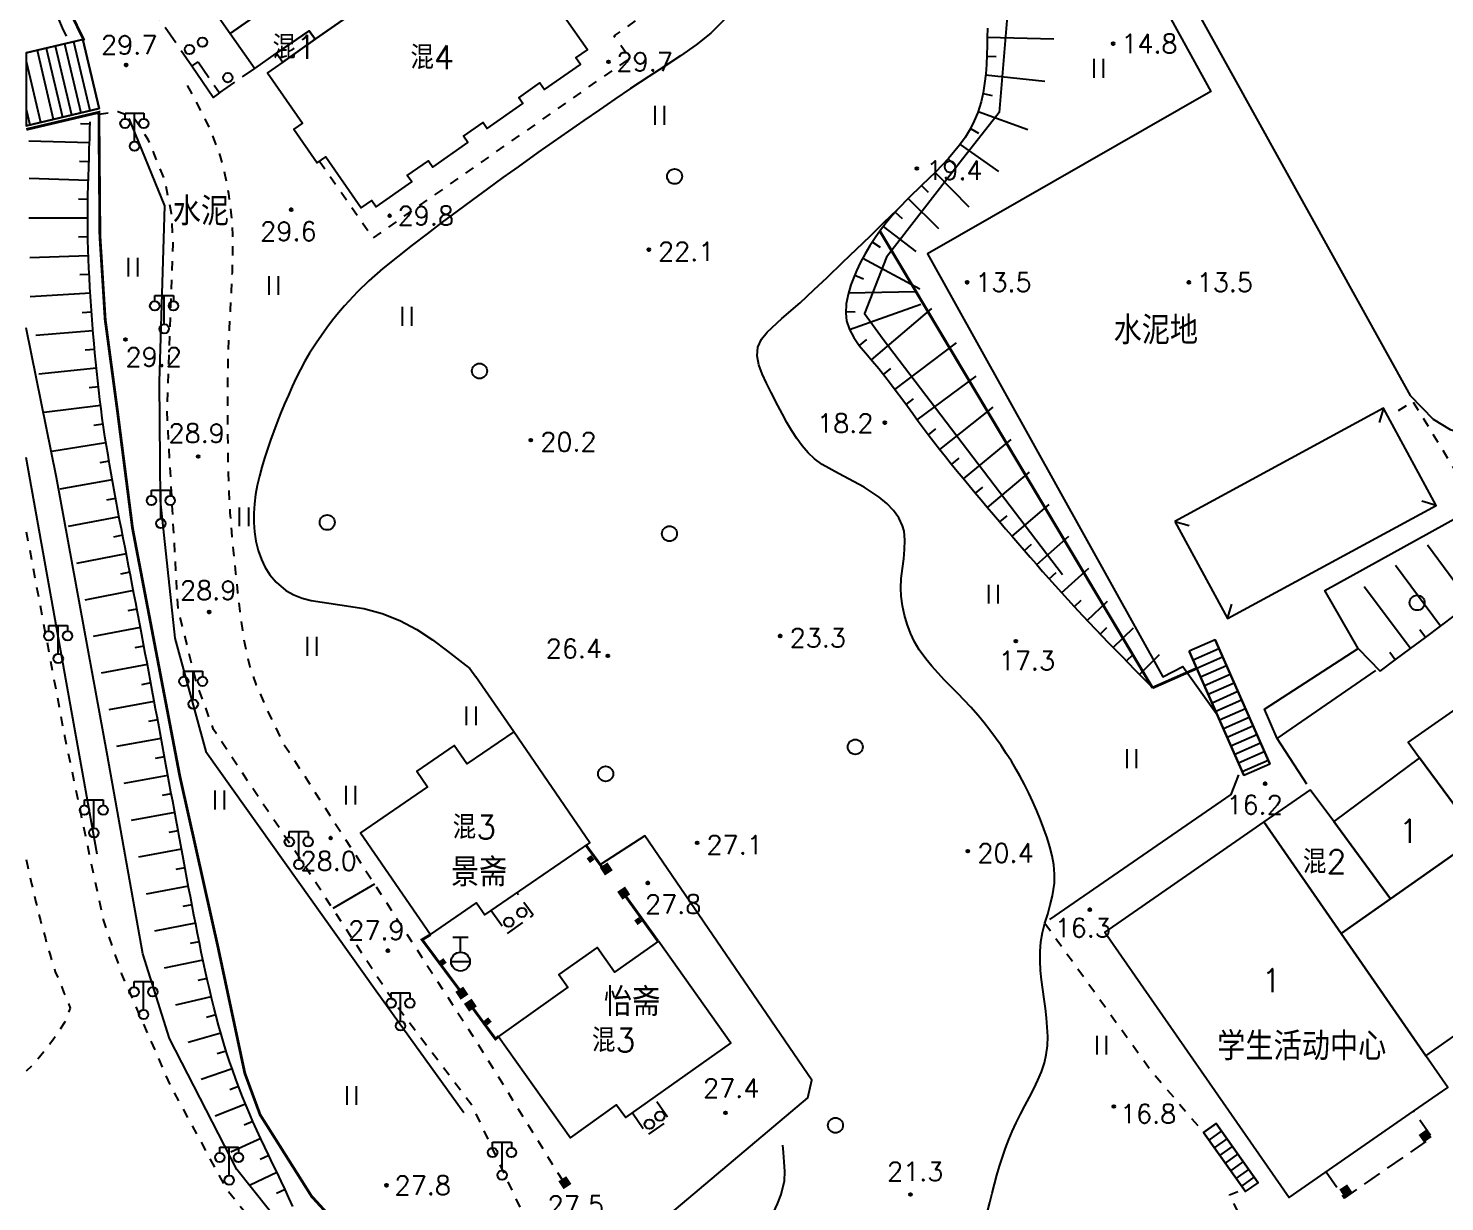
# Model space of a CAD drawing. Extents: x 115374 to 116875, y 149866 to 152432.
# Drawn here: x 116000.2 to 116151, y 150319.4 to 150444.3 of the extents above; entities that cross this region are included whole.
import ezdxf
from ezdxf.enums import TextEntityAlignment as Align

# ---------------------------------------------------------------- set-up
doc = ezdxf.new("R2010")
doc.units = 0
doc.header["$MEASUREMENT"] = 0
doc.header["$PDMODE"] = 32
doc.header["$PDSIZE"] = 0.3
doc.linetypes.add('X5', pattern=[3, 2, -1])
doc.linetypes.add('X6', pattern=[2, 1, -1])
doc.layers.get('0').update_dxf_attribs({"linetype": 'CONTINUOUS'})
for name, color, linetype in [('BOUND', 7, 'CONTINUOUS'), ('DLDW', 14, 'CONTINUOUS'), ('DLSS', 5, 'CONTINUOUS'), ('DMTZ', 5, 'CONTINUOUS'), ('GCD', 1, 'CONTINUOUS'), ('GXYZ', 2, 'CONTINUOUS'), ('JMD', 6, 'CONTINUOUS'), ('YZH', 2, 'CONTINUOUS'), ('ZBTZ', 5, 'CONTINUOUS')]:
    doc.layers.add(name, color=color, linetype=linetype)
doc.styles.add('HZ', font='rs.shx', dxfattribs={"bigfont": 'hztxt.shx'})
doc.linetypes.add('X17', pattern='A,9.4,[169,symbolx.shx,S=1,R=0,X=0,Y=0.15],0.6', length=10)
doc.linetypes.add('X19', pattern='A,4.5,[145,symbolx.shx,S=1,R=0,X=0,Y=1],4.5,-0.5,[146,symbolx.shx,S=1,R=0,X=0,Y=0],-0.5', length=10)
doc.linetypes.add('X33', pattern='A,2,[150,symbolx.shx,S=1,R=0,X=0,Y=1],1e-11', length=2)
doc.linetypes.add('X34', pattern='A,2,[150,symbolx.shx,S=1,R=0,X=0,Y=0],1e-11', length=2)
doc.linetypes.add('X35', pattern='A,2,[4,symbolt.shx,S=1,R=0,X=0,Y=0],2,[28,symbolt.shx,S=1,R=0,X=0,Y=0],1e-11', length=4)
doc.linetypes.add('X39', pattern='A,2,[150,symbolx.shx,S=1,R=0,X=0,Y=1],2,[151,symbolx.shx,S=1,R=0,X=0,Y=3],1e-11', length=4)
doc.linetypes.add('X4', pattern='A,0,-1e-09,[149,symbolx.shx,S=0.15,R=0,X=0,Y=0],-1.6', length=1.6)
doc.linetypes.add('X49', pattern='A,0,[5,symbolt.shx,S=1,R=0,X=0,Y=0],-10', length=10)

# ---------------------------------------------------------------- blocks, each defined once
blk = doc.blocks.new('GC276')
at = {"linetype": 'Continuous'}
blk.add_circle((0, 0), 0.5, dxfattribs=at)
blk = doc.blocks.new('GC122')
blk.add_circle((0, 0), 0.8)
blk = doc.blocks.new('GC097')
for p, q in [((-1, 2.92), (-1, 3.52)), ((-1, 3.52), (1, 3.52)), ((0, 0.52), (0, 3.52)), ((1, 3.52), (1, 2.92))]:
    blk.add_line(p, q)
for centre in [(-1, 2.42), (1, 2.42), (0.01, 0)]:
    blk.add_circle(centre, 0.5)
blk = doc.blocks.new('GC271')
at = {"const_width": 1}
blk.add_lwpolyline([(-0.5, 0), (0.5, 0)], dxfattribs=at)
blk = doc.blocks.new('GC121')
for p, q in [((-0.5, -0.64), (-0.5, 1.36)), ((-0.5, -0.64), (-0.5, 0.86)), ((0.5, -0.64), (0.5, 1.36))]:
    blk.add_line(p, q)
blk = doc.blocks.new('GC002')
at = {"const_width": 1}
blk.add_lwpolyline([(-0.5, 0), (0.5, 0)], dxfattribs=at)
blk = doc.blocks.new('GC133')
for p, q in [((-0.81, 2.59), (0.79, 2.59)), ((-0.01, 0.99), (-0.01, 2.59)), ((-1.01, -0.01), (0.99, -0.01))]:
    blk.add_line(p, q)
blk.add_circle((-0.01, -0.01), 1)

msp = doc.modelspace()

# ---------------------------------------------------------------- linework, layer by layer
at = {"layer": 'BOUND', "linetype": 'Continuous', "flags": 128}
for points in [[(116006.01, 150443.08), (116000, 150441.66), (116000, 150433.91), (116007.75, 150435.74)], [(116123.79, 150378.01), (116129.61, 150364.8), (116132.35, 150366.01), (116126.53, 150379.22)], [(116125.32, 150326.79), (116129.77, 150320.51), (116131.11, 150321.45), (116126.65, 150327.74)]]:
    msp.add_lwpolyline(points, close=True, dxfattribs=at)
at = {"layer": 'DLSS', "linetype": 'X6', "flags": 128}
for points, elevation in [([(116031.21, 150430.13), (116036.92, 150421.96), (116064.24, 150441.07), (116062.57, 150443.46), (116073.77, 150451.29)], 29.83), ([(116227.9, 150439.19), (116215.35, 150431.99), (116205.1, 150426.45), (116168.76, 150405.81), (116152.03, 150397.36), (116147.6, 150404.58), (116145.3, 150403.09)], 13.66), ([(116000, 150390.71), (116004.07, 150369.01), (116006.48, 150357.45), (116008.2, 150349.4), (116010.15, 150343.64), (116015.3, 150331.83), (116021.23, 150320.91), (116025.04, 150316.1), (116034.24, 150309.96), (116046.76, 150302.44), (116050.29, 150301.48), (116051.28, 150301.31), (116052.52, 150301.23), (116053.55, 150301.3), (116054.55, 150301.53), (116055.59, 150302.1), (116056.22, 150302.89), (116056.37, 150303.23), (116056.5, 150304.2), (116056.38, 150305.21), (116056.24, 150305.89), (116056, 150306.89), (116055.74, 150307.87), (116055.48, 150308.85), (116055.21, 150309.81), (116054.94, 150310.77), (116054.67, 150311.73), (116054.4, 150312.68), (116054.12, 150313.64), (116053.84, 150314.59), (116053.57, 150315.54), (116053.29, 150316.5), (116053.02, 150317.46), (116052.72, 150318.55), (116047.47, 150329.64), (116039.14, 150340.64), (116029.89, 150354.79), (116022.49, 150365.8), (116019.93, 150369.66), (116018.13, 150374.65), (116016.16, 150382.42), (116014.98, 150403.52), (116015.64, 150421.28), (116015.46, 150424.58), (116014.76, 150428.08), (116013.01, 150432.37), (116011.44, 150434.78), (116009.75, 150435.39), (116007.73, 150435.1)], 29.19), ([(116000, 150355.83), (116000.13, 150355.2), (116000.35, 150354.22), (116000.57, 150353.25), (116000.79, 150352.27), (116001.03, 150351.3), (116001.27, 150350.33), (116001.51, 150349.36), (116001.77, 150348.39), (116002.03, 150347.43), (116002.22, 150346.77), (116002.5, 150345.81), (116002.79, 150344.85), (116003.09, 150343.89), (116003.59, 150342.72), (116004.01, 150341.66), (116004.68, 150340.02), (116004.07, 150338.49), (116002.83, 150336.6), (116001.12, 150334.42), (116000, 150333.31)], 25.12), ([(116108.43, 150349.06), (116119.8, 150333.26), (116125.32, 150326.79)], 16.84), ([(116116.5, 150312.93), (116129.16, 150318.03), (116128.06, 150320.16), (116129.59, 150320.77)], 19.91)]:
    msp.add_lwpolyline(points, dxfattribs=dict(at, elevation=elevation))
msp.add_lwpolyline([(116017.14, 150438.18), (116017.62, 150437.3), (116018.1, 150436.42), (116018.56, 150435.53), (116019.01, 150434.63), (116019.44, 150433.73), (116019.84, 150432.82), (116020.32, 150431.56), (116020.64, 150430.62), (116020.91, 150429.65), (116021.14, 150428.68), (116021.34, 150427.7), (116021.52, 150426.71), (116021.66, 150425.71), (116021.78, 150424.71), (116021.9, 150423.3), (116021.94, 150422.3), (116021.95, 150421.3), (116021.95, 150420.3), (116021.93, 150419.3), (116021.9, 150418.3), (116021.86, 150417.3), (116021.81, 150416.3), (116021.76, 150415.3), (116021.7, 150414.3), (116021.65, 150413.3), (116021.6, 150412.3), (116021.55, 150411.3), (116021.49, 150409.96), (116021.46, 150408.96), (116021.44, 150407.96), (116021.43, 150406.96), (116021.41, 150405.95), (116021.41, 150404.95), (116021.41, 150403.95), (116021.41, 150402.95), (116021.42, 150401.95), (116021.42, 150400.95), (116021.44, 150399.95), (116021.45, 150398.95), (116021.47, 150397.95), (116021.49, 150396.95), (116021.52, 150395.95), (116021.56, 150394.95), (116021.6, 150393.95), (116021.68, 150392.73), (116021.75, 150391.73), (116021.83, 150390.74), (116021.92, 150389.75), (116022.02, 150388.76), (116022.12, 150387.76), (116022.23, 150386.76), (116022.28, 150386.26), (116022.39, 150385.25), (116022.5, 150384.24), (116022.61, 150383.22), (116022.74, 150382.21), (116022.87, 150381.2), (116023.01, 150380.2), (116023.17, 150379.21), (116023.36, 150378.23), (116023.57, 150377.26), (116023.81, 150376.32), (116024.11, 150375.39), (116024.45, 150374.5), (116024.84, 150373.62), (116025.23, 150372.71), (116025.63, 150371.74), (116027.4, 150368.13), (116047.86, 150336.56), (116057.18, 150321.53)], dxfattribs=at)
at = {"layer": 'DMTZ', "linetype": 'Continuous'}
for p, q in [((116102.29, 150443.32), (116109.39, 150443.16)), ((116102.23, 150441.32), (116103.23, 150441.27)), ((116102.11, 150439.32), (116108.42, 150438.65)), ((116101.84, 150437.34), (116102.82, 150437.13)), ((116101.33, 150435.41), (116106.61, 150433.51)), ((116006.79, 150434.07), (116005.79, 150434.1)), ((116100.49, 150433.6), (116101.37, 150433.13)), ((116006.73, 150432.07), (116000.29, 150432.27)), ((116099.39, 150431.92), (116103.5, 150429.03)), ((116006.67, 150430.07), (116005.67, 150430.1)), ((116098.13, 150430.37), (116098.87, 150429.69)), ((116006.61, 150428.07), (116000.32, 150428.28)), ((116096.75, 150428.93), (116100.31, 150425.26)), ((116095.3, 150427.55), (116095.99, 150426.82)), ((116006.56, 150426.07), (116005.56, 150426.09)), ((116093.86, 150426.16), (116097.08, 150422.98)), ((116006.54, 150424.07), (116000.29, 150424.07)), ((116092.49, 150424.71), (116093.23, 150424.05)), ((116091.22, 150423.17), (116094.68, 150420.52)), ((116006.56, 150422.07), (116005.56, 150422.06)), ((116090.06, 150421.53), (116090.9, 150420.99)), ((116006.62, 150420.07), (116000.39, 150419.84)), ((116089.04, 150419.81), (116095.1, 150416.55)), ((116006.7, 150418.08), (116005.7, 150418.03)), ((116088.19, 150418.01), (116089.11, 150417.63)), ((116087.53, 150416.12), (116094.61, 150416.26)), ((116006.82, 150416.08), (116000.4, 150415.69)), ((116087.62, 150412.21), (116095.2, 150414.93)), ((116006.95, 150414.08), (116005.95, 150414.01)), ((116087.23, 150414.15), (116088.23, 150414.09)), ((116089.97, 150408.98), (116096.39, 150414.47)), ((116007.1, 150412.09), (116001.02, 150411.6)), ((116088.69, 150410.52), (116089.46, 150411.15)), ((116092.46, 150405.85), (116099, 150410.8)), ((116007.27, 150410.1), (116006.28, 150410.01)), ((116007.46, 150408.11), (116001.35, 150407.49)), ((116091.24, 150407.44), (116092.02, 150408.06)), ((116094.83, 150402.63), (116101.11, 150407.26)), ((116007.68, 150406.12), (116006.68, 150406.01)), ((116093.65, 150404.25), (116094.45, 150404.84)), ((116007.92, 150404.13), (116001.92, 150403.38)), ((116097.25, 150399.45), (116102.93, 150403.96)), ((116008.18, 150402.15), (116007.19, 150402.01)), ((116096.03, 150401.03), (116096.82, 150401.64)), ((116008.48, 150400.17), (116002.71, 150399.26)), ((116099.77, 150396.34), (116104.82, 150400.51)), ((116008.81, 150398.2), (116007.83, 150398.03)), ((116098.5, 150397.89), (116099.28, 150398.52)), ((116102.33, 150393.27), (116106.79, 150397.04)), ((116009.16, 150396.23), (116003.58, 150395.23)), ((116101.05, 150394.8), (116101.81, 150395.44)), ((116009.51, 150394.26), (116008.53, 150394.08)), ((116104.93, 150390.23), (116108.86, 150393.61)), ((116009.88, 150392.3), (116004.47, 150391.27)), ((116103.63, 150391.75), (116104.39, 150392.4)), ((116010.26, 150390.33), (116009.28, 150390.14)), ((116106.24, 150388.71), (116106.99, 150389.37)), ((116107.55, 150387.21), (116110.98, 150390.22)), ((116153.74, 150383.04), (116149.16, 150389.28)), ((116010.64, 150388.37), (116005.36, 150387.34)), ((116011.02, 150386.41), (116010.04, 150386.21)), ((116108.87, 150385.7), (116109.62, 150386.37)), ((116110.2, 150384.21), (116113.11, 150386.84)), ((116150.53, 150380.66), (116145.74, 150387.1)), ((116147.32, 150378.27), (116142.4, 150384.84)), ((116011.4, 150384.44), (116006.24, 150383.44)), ((116111.55, 150382.73), (116112.28, 150383.41)), ((116112.91, 150381.27), (116115.1, 150383.33)), ((116011.78, 150382.48), (116010.8, 150382.29)), ((116012.16, 150380.51), (116007.11, 150379.55)), ((116114.29, 150379.82), (116115.02, 150380.52)), ((116115.69, 150378.39), (116117.84, 150380.48)), ((116148.93, 150379.47), (116148.33, 150380.27)), ((116012.53, 150378.55), (116011.54, 150378.36)), ((116117.09, 150376.96), (116117.8, 150377.66)), ((116118.49, 150375.53), (116120.63, 150377.63)), ((116145.72, 150377.07), (116145.12, 150377.87)), ((116012.9, 150376.58), (116007.96, 150375.66)), ((116013.26, 150374.62), (116012.28, 150374.43)), ((116013.63, 150372.65), (116008.8, 150371.76)), ((116013.99, 150370.68), (116013.01, 150370.5)), ((116014.35, 150368.72), (116009.62, 150367.84)), ((116014.72, 150366.75), (116013.73, 150366.57)), ((116015.08, 150364.78), (116010.4, 150363.92)), ((116015.44, 150362.82), (116014.46, 150362.64)), ((116015.8, 150360.85), (116011.16, 150359.99)), ((116016.17, 150358.88), (116015.18, 150358.7)), ((116016.53, 150356.92), (116011.93, 150356.07)), ((116016.89, 150354.95), (116015.91, 150354.77)), ((116017.26, 150352.98), (116012.75, 150352.13)), ((116017.63, 150351.02), (116016.65, 150350.83)), ((116018.01, 150349.05), (116013.65, 150348.2)), ((116018.41, 150347.09), (116017.43, 150346.9)), ((116018.81, 150345.14), (116014.69, 150344.27)), ((116019.24, 150343.18), (116018.26, 150342.96)), ((116019.69, 150341.23), (116015.9, 150340.34)), ((116020.17, 150339.29), (116019.2, 150339.04)), ((116020.7, 150337.36), (116017.22, 150336.38)), ((116021.28, 150335.45), (116020.33, 150335.15)), ((116021.91, 150333.55), (116018.63, 150332.42)), ((116022.6, 150331.67), (116021.66, 150331.32)), ((116023.33, 150329.81), (116020.1, 150328.51)), ((116024.11, 150327.97), (116023.2, 150327.57)), ((116024.95, 150326.15), (116021.78, 150324.68)), ((116025.81, 150324.35), (116024.91, 150323.92)), ((116026.68, 150322.55), (116023.83, 150321.17)), ((116027.54, 150320.74), (116026.63, 150320.31))]:
    msp.add_line(p, q, dxfattribs=at)
at = {"layer": 'DMTZ', "linetype": 'X33', "elevation": 28.97, "flags": 128}
msp.add_lwpolyline([(116060.46, 150500), (116061.35, 150499.48), (116062.05, 150498.86), (116062.56, 150498.1), (116062.94, 150497.24), (116063.22, 150496.3), (116063.43, 150495.3), (116063.59, 150494.26), (116063.71, 150493.19), (116063.83, 150492.11), (116063.96, 150491.03), (116064.11, 150489.97), (116064.32, 150488.93), (116064.56, 150488.07), (116064.93, 150487.12), (116065.37, 150486.21), (116065.87, 150485.33), (116066.42, 150484.49), (116067, 150483.66), (116067.61, 150482.85), (116068.24, 150482.05), (116068.87, 150481.25), (116069.51, 150480.46), (116070.14, 150479.67), (116070.76, 150478.87), (116071.36, 150478.07), (116071.93, 150477.25), (116072.46, 150476.42), (116072.94, 150475.56), (116073.47, 150474.37), (116073.76, 150473.44), (116073.98, 150472.47), (116074.15, 150471.49), (116074.26, 150470.48), (116074.35, 150469.47), (116074.4, 150468.45), (116074.44, 150467.51), (116074.48, 150466.5), (116074.5, 150465.49), (116074.52, 150464.49), (116074.55, 150463.49), (116074.59, 150462.49), (116074.63, 150461.5), (116074.7, 150460.5), (116074.79, 150459.51), (116074.91, 150458.52), (116075.15, 150457.17), (116075.38, 150456.18), (116075.65, 150455.19), (116075.92, 150454.2), (116076.17, 150453.22), (116076.38, 150452.23), (116076.51, 150451.25), (116076.54, 150450.27), (116076.49, 150449.73), (116076.28, 150448.76), (116075.94, 150447.81), (116075.49, 150446.9), (116074.89, 150445.96), (116074.27, 150445.18), (116072.86, 150443.77), (116071.3, 150442.52), (116069.65, 150441.35), (116067.97, 150440.24), (116066.27, 150439.14), (116064.32, 150437.85), (116062.65, 150436.73), (116061, 150435.61), (116059.35, 150434.47), (116057.71, 150433.34), (116056.07, 150432.2), (116054.44, 150431.05), (116052.35, 150429.55), (116050.73, 150428.38), (116049.11, 150427.2), (116047.49, 150426.01), (116045.88, 150424.82), (116044.27, 150423.63), (116042.67, 150422.42), (116041.08, 150421.2), (116039.51, 150419.97), (116037.96, 150418.7), (116036.46, 150417.39), (116035.25, 150416.23), (116033.89, 150414.76), (116033.24, 150413.99), (116032.61, 150413.21), (116032, 150412.41), (116031.41, 150411.6), (116030.84, 150410.78), (116030.16, 150409.7), (116029.66, 150408.84), (116029.19, 150407.96), (116028.74, 150407.07), (116028.31, 150406.16), (116027.9, 150405.25), (116027.5, 150404.33), (116027.07, 150403.29), (116026.7, 150402.35), (116026.34, 150401.41), (116026, 150400.46), (116025.67, 150399.51), (116025.36, 150398.55), (116025.08, 150397.58), (116024.82, 150396.61), (116024.59, 150395.64), (116024.41, 150394.66), (116024.28, 150393.67), (116024.21, 150392.7), (116024.21, 150391.7), (116024.29, 150390.69), (116024.45, 150389.69), (116024.7, 150388.71), (116025.03, 150387.76), (116025.4, 150386.98), (116025.94, 150386.11), (116026.59, 150385.33), (116027.62, 150384.45), (116028.47, 150383.98), (116029.38, 150383.64), (116030.33, 150383.39), (116033.36, 150382.93), (116035.94, 150382.54), (116037.89, 150382), (116039.76, 150381.26), (116041.58, 150380.31), (116043.24, 150379.21), (116044.84, 150378.01), (116046.42, 150376.77), (116047.21, 150376.15), (116047.85, 150375.27)], dxfattribs=at)
at = {"layer": 'DMTZ', "linetype": 'X35', "flags": 128}
for points, elevation in [([(116146.03, 150475.21), (116114.47, 150457.79), (116116.52, 150454.66), (116115.18, 150453.73), (116116.1, 150452.37), (116117.65, 150452.91), (116126.1, 150437.54), (116095.93, 150420.27), (116120.99, 150375.26), (116123.12, 150376.36), (116126.83, 150371.16)], 15.38), ([(116133.16, 150368.72), (116131.78, 150371.83), (116141.77, 150378.27), (116138.23, 150384.44), (116197.41, 150417.16)], 19.42), ([(116052.61, 150301.24), (116047.36, 150303.52), (116039.26, 150308.92), (116027.55, 150316.38), (116022.4, 150322.84), (116015.23, 150336.78), (116012.4, 150345.8), (116008.65, 150366.87), (116003.21, 150396.47), (116000, 150412.4)], 26.49), ([(116136.29, 150363.86), (116133.16, 150368.72), (116143.65, 150375.94)], 19.42)]:
    msp.add_lwpolyline(points, dxfattribs=dict(at, elevation=elevation))
at = {"layer": 'DMTZ', "linetype": 'X39', "elevation": 29.78, "flags": 128}
msp.add_lwpolyline([(116004.29, 150443.43), (116003.87, 150444.33), (116003.45, 150445.24), (116003.03, 150446.15), (116002.6, 150447.05), (116002.18, 150447.96), (116001.76, 150448.87), (116001.34, 150449.77), (116000.91, 150450.68), (116000.49, 150451.58), (116000.02, 150452.58)], dxfattribs=at)
at = {"layer": 'DMTZ', "linetype": 'Continuous', "flags": 128}
for points, elevation in [([(116102.31, 150444.28), (116102.29, 150443.28), (116102.27, 150442.45), (116102.24, 150441.44), (116102.19, 150440.42), (116102.12, 150439.41), (116102.01, 150438.41), (116101.86, 150437.42), (116101.65, 150436.45), (116101.3, 150435.33), (116100.91, 150434.41), (116100.45, 150433.53), (116099.92, 150432.67), (116099.34, 150431.84), (116098.17, 150430.42), (116096.78, 150428.96), (116095.34, 150427.58), (116093.9, 150426.2), (116092.83, 150425.1), (116092.17, 150424.35), (116091.54, 150423.58), (116090.93, 150422.79), (116090.35, 150421.98), (116089.8, 150421.14), (116089.29, 150420.27), (116088.81, 150419.38), (116088.37, 150418.47), (116087.98, 150417.52), (116087.78, 150416.96), (116087.48, 150415.96), (116087.28, 150414.95), (116087.22, 150413.96), (116087.31, 150413.14), (116087.61, 150412.23), (116088.08, 150411.37), (116088.67, 150410.54), (116089.33, 150409.73), (116090.08, 150408.86), (116090.74, 150408.06), (116091.37, 150407.27), (116091.99, 150406.47), (116092.59, 150405.67), (116093.19, 150404.87), (116093.78, 150404.07), (116094.36, 150403.28), (116094.95, 150402.48), (116096.01, 150401.05), (116096.61, 150400.27), (116097.22, 150399.49), (116097.84, 150398.71), (116098.46, 150397.93), (116099.09, 150397.16), (116099.73, 150396.39), (116100.36, 150395.62), (116101, 150394.85), (116101.65, 150394.09), (116102.29, 150393.32), (116102.94, 150392.55), (116103.59, 150391.79), (116104.24, 150391.03), (116104.89, 150390.27), (116105.55, 150389.51), (116106.21, 150388.75), (116106.86, 150387.99), (116107.52, 150387.24), (116108.18, 150386.48), (116108.85, 150385.73), (116110.18, 150384.23), (116111.53, 150382.75), (116112.43, 150381.78), (116113.81, 150380.33), (116115.2, 150378.89), (116116.6, 150377.46), (116118, 150376.03), (116119.4, 150374.6), (116119.88, 150374.1)], 18.9), ([(116028.38, 150318.93), (116027.96, 150319.84), (116027.54, 150320.74), (116027.12, 150321.62), (116026.69, 150322.52), (116026.25, 150323.43), (116025.82, 150324.33), (116025.39, 150325.23), (116024.96, 150326.13), (116024.54, 150327.04), (116024.12, 150327.95), (116023.78, 150328.73), (116023.39, 150329.65), (116023.02, 150330.58), (116022.65, 150331.52), (116022.3, 150332.45), (116021.97, 150333.4), (116021.64, 150334.34), (116021.33, 150335.29), (116021.03, 150336.25), (116020.73, 150337.25), (116020.46, 150338.21), (116020.2, 150339.17), (116019.95, 150340.14), (116019.72, 150341.11), (116019.49, 150342.09), (116019.26, 150343.06), (116019.05, 150344.04), (116018.84, 150345.02), (116018.63, 150345.99), (116018.43, 150346.97), (116018.23, 150347.95), (116018.04, 150348.94), (116017.85, 150349.92), (116017.66, 150350.9), (116017.47, 150351.89), (116017.28, 150352.87), (116017.1, 150353.85), (116016.91, 150354.84), (116016.73, 150355.82), (116016.55, 150356.8), (116016.31, 150358.1), (116016.13, 150359.08), (116015.95, 150360.06), (116015.77, 150361.05), (116015.59, 150362.03), (116015.4, 150363.01), (116015.22, 150364), (116015.04, 150364.98), (116014.86, 150365.96), (116014.68, 150366.95), (116014.5, 150367.93), (116014.32, 150368.91), (116014.14, 150369.9), (116013.96, 150370.88), (116013.77, 150371.86), (116013.59, 150372.85), (116013.41, 150373.83), (116013.23, 150374.81), (116013.04, 150375.8), (116012.86, 150376.78), (116012.67, 150377.76), (116012.49, 150378.74), (116012.3, 150379.73), (116012.12, 150380.71), (116011.84, 150382.16), (116011.65, 150383.15), (116011.46, 150384.13), (116011.27, 150385.11), (116011.08, 150386.09), (116010.89, 150387.07), (116010.7, 150388.06), (116010.51, 150389.04), (116010.32, 150390.02), (116010.13, 150391), (116009.94, 150391.98), (116009.76, 150392.97), (116009.57, 150393.95), (116009.39, 150394.93), (116009.21, 150395.92), (116009.04, 150396.9), (116008.86, 150397.89), (116008.7, 150398.87), (116008.53, 150399.86), (116008.38, 150400.85), (116008.23, 150401.84), (116008.09, 150402.8), (116007.96, 150403.79), (116007.83, 150404.78), (116007.72, 150405.77), (116007.6, 150406.77), (116007.5, 150407.76), (116007.4, 150408.76), (116007.3, 150409.75), (116007.21, 150410.75), (116007.13, 150411.75), (116007.05, 150412.75), (116006.97, 150413.74), (116006.9, 150414.74), (116006.84, 150415.74), (116006.77, 150416.74), (116006.72, 150417.74), (116006.67, 150418.74), (116006.63, 150419.74), (116006.59, 150420.74), (116006.57, 150421.74), (116006.55, 150422.74), (116006.54, 150423.51), (116006.54, 150424.51), (116006.55, 150425.51), (116006.57, 150426.51), (116006.59, 150427.51), (116006.62, 150428.51), (116006.65, 150429.51), (116006.68, 150430.51), (116006.71, 150431.51), (116006.75, 150432.51), (116006.77, 150433.51), (116006.79, 150434.31)], 28.65), ([(116144.12, 150375.87), (116145.72, 150377.07), (116147.32, 150378.27), (116148.93, 150379.47), (116150.53, 150380.66), (116152.13, 150381.85)], 18.86)]:
    msp.add_lwpolyline(points, dxfattribs=dict(at, elevation=elevation))
at = {"layer": 'DMTZ', "linetype": 'X35', "flags": 128}
msp.add_lwpolyline([(116020.56, 150437.4), (116019.91, 150436.92), (116017.62, 150440.24)], dxfattribs=at)
at = {"layer": 'DMTZ', "linetype": 'X34', "flags": 128}
msp.add_lwpolyline([(116051.88, 150369.42), (116047.85, 150375.27)], dxfattribs=at)
at = {"layer": 'GCD', "linetype": 'Continuous'}
for p in [(116115.69, 150442.64, 14.8), (116010.65, 150440.37, 29.7), (116061.97, 150440.71, 29.7), (116094.79, 150429.36, 19.4), (116028.18, 150424.97, 29.6), (116038.68, 150424.33, 29.8), (116066.25, 150420.72, 22.1), (116100.16, 150417.25, 13.5), (116123.73, 150417.24, 13.5), (116010.57, 150411.16, 29.2), (116091.39, 150402.32, 18.2), (116053.72, 150400.46, 20.2), (116018.28, 150398.71, 28.9), (116019.47, 150382.17, 28.9), (116080.25, 150379.61, 23.3), (116105.33, 150379.06, 17.3), (116061.9, 150377.5, 26.4), (116131.88, 150363.9, 16.2), (116032.4, 150358.12, 28), (116071.4, 150357.6, 27.1), (116100.23, 150356.72, 20.4), (116066.17, 150353.33, 27.8), (116113.22, 150350.49, 16.3), (116038.47, 150346.13, 27.9), (116074.42, 150328.88, 27.4), (116115.76, 150329.55, 16.8), (116038.35, 150321.17, 27.8), (116094.13, 150320.19, 21.3)]:
    msp.add_point(p, dxfattribs=at)
at = {"layer": 'JMD', "linetype": 'Continuous'}
for p, q in [((116144.45, 150403.85, 19.18), (116143.99, 150402.32, 19.18)), ((116150.06, 150393.5, 19.18), (116148.53, 150393.96, 19.18)), ((116122.25, 150391.81, 19.18), (116123.78, 150391.36, 19.18)), ((116127.86, 150381.46, 19.18), (116128.32, 150382.99, 19.18))]:
    msp.add_line(p, q, dxfattribs=at)
at = {"layer": 'JMD', "linetype": 'Continuous', "flags": 128}
for points in [[(116023.51, 150461.87), (116019.46, 150459.06), (116019.92, 150458.4), (116016.37, 150455.94), (116016, 150456.47), (116014.8, 150455.63), (116015.32, 150454.88), (116014.37, 150454.22), (116017.13, 150450.28), (116024.72, 150455.6), (116029.31, 150449.05), (116021.72, 150443.73), (116024.34, 150440.01), (116026.65, 150441.61), (116030.12, 150444.01), (116030.75, 150443.1), (116034.58, 150445.77)], [(116024.72, 150455.6), (116017.13, 150450.28), (116021.72, 150443.73), (116029.31, 150449.05)], [(116030.75, 150443.1), (116030.12, 150444.01), (116026.65, 150441.61), (116027.3, 150440.68)], [(116122.25, 150391.81), (116127.86, 150381.46), (116150.06, 150393.5), (116144.45, 150403.85), (116122.25, 150391.81)], [(116183.18, 150374.26), (116174.11, 150387.22), (116147.07, 150368.31), (116148.29, 150366.66), (116154.54, 150358.22), (116154.89, 150358.47), (116156.88, 150355.65), (116181.79, 150373.27)], [(116051.88, 150369.42), (116046.91, 150366.01), (116045.56, 150367.98), (116041.58, 150365.24), (116042.72, 150363.57), (116035.59, 150358.67), (116043.03, 150347.84), (116047.93, 150351.21), (116048.81, 150349.94), (116059.99, 150357.62)], [(116148.29, 150366.66), (116139.17, 150359.86), (116145.21, 150351.66), (116154.54, 150358.22)], [(116136.67, 150363.26), (116131.74, 150359.84), (116139.96, 150347.96), (116145.21, 150351.66), (116139.17, 150359.86)], [(116131.74, 150359.84), (116114.79, 150348.11), (116134.42, 150319.86), (116147.67, 150329.07), (116151.3, 150331.59), (116148.97, 150334.95), (116139.96, 150347.96)], [(116154.89, 150358.47), (116154.54, 150358.22), (116145.21, 150351.66), (116139.96, 150347.96), (116148.97, 150334.95), (116164.01, 150345.53), (116162.79, 150347.25), (116156.88, 150355.65)], [(116067.3, 150347.16), (116062.62, 150343.84), (116060.75, 150346.48), (116056.68, 150343.6), (116057.64, 150342.24), (116050.28, 150337.02), (116057.92, 150326.23), (116062.84, 150329.72), (116063.8, 150328.37), (116074.99, 150336.3)]]:
    msp.add_lwpolyline(points, close=True, dxfattribs=at)
msp.add_lwpolyline([(116034.58, 150445.77), (116030.75, 150443.1), (116027.3, 150440.68), (116025.66, 150439.54), (116029.4, 150434.18), (116028.47, 150433.53), (116030.97, 150429.96), (116031.87, 150430.59), (116035.65, 150425.18), (116036.78, 150425.96), (116037.26, 150425.27), (116041.04, 150427.92), (116040.56, 150428.61), (116042.8, 150430.17), (116043.26, 150429.51), (116047, 150432.12), (116046.54, 150432.78), (116048.63, 150434.24), (116049.05, 150433.62), (116052.86, 150436.28), (116052.43, 150436.89), (116054.67, 150438.46), (116055.17, 150437.76), (116058.99, 150440.43), (116058.5, 150441.13), (116059.72, 150441.99), (116057.3, 150445.45)], dxfattribs=at)
at = {"layer": 'YZH', "linetype": 'Continuous'}
for p, q in [((116001.15, 150441.93, 30.02), (116002.88, 150434.59, 30.02)), ((116002.12, 150442.16, 30.02), (116003.85, 150434.82, 30.02)), ((116003.09, 150442.39, 30.02), (116004.83, 150435.05, 30.02)), ((116004.07, 150442.62, 30.02), (116005.8, 150435.28, 30.02)), ((116005.04, 150442.85, 30.02), (116006.77, 150435.51, 30.02)), ((116000, 150440.77), (116001.53, 150434.27, 25.42)), ((116000, 150435.67), (116000.38, 150434, 19.47)), ((116124.19, 150377.09, 13.67), (116126.93, 150378.3, 13.67)), ((116124.59, 150376.18, 13.67), (116127.34, 150377.39, 13.67)), ((116125, 150375.26, 13.67), (116127.74, 150376.47, 13.67)), ((116125.4, 150374.35, 13.67), (116128.14, 150375.56, 13.67)), ((116125.8, 150373.43, 13.67), (116128.55, 150374.64, 13.67)), ((116126.21, 150372.52, 13.67), (116128.95, 150373.73, 13.67)), ((116126.61, 150371.6, 13.67), (116129.35, 150372.81, 13.67)), ((116127.01, 150370.69, 13.67), (116129.76, 150371.9, 13.67)), ((116127.42, 150369.77, 13.67), (116130.16, 150370.98, 13.67)), ((116127.82, 150368.86, 13.67), (116130.56, 150370.07, 13.67)), ((116128.22, 150367.94, 13.67), (116130.97, 150369.15, 13.67)), ((116128.63, 150367.03, 13.67), (116131.37, 150368.24, 13.67)), ((116129.03, 150366.11, 13.67), (116131.77, 150367.32, 13.67)), ((116129.43, 150365.2, 13.67), (116132.18, 150366.41, 13.67)), ((116125.9, 150325.98, 17.13), (116127.23, 150326.92, 17.13)), ((116126.48, 150325.16, 17.13), (116127.81, 150326.11, 17.13)), ((116127.05, 150324.34, 17.13), (116128.39, 150325.29, 17.13)), ((116127.63, 150323.53, 17.13), (116128.96, 150324.47, 17.13)), ((116128.21, 150322.71, 17.13), (116129.54, 150323.66, 17.13)), ((116128.79, 150321.9, 17.13), (116130.12, 150322.84, 17.13)), ((116129.37, 150321.08, 17.13), (116130.7, 150322.03, 17.13))]:
    msp.add_line(p, q, dxfattribs=at)
at = {"layer": 'YZH', "linetype": 'X5'}
for p, q in [((116017.63, 150440.24), (116018.29, 150440.7)), ((116018.29, 150440.7, 39.23), (116020.56, 150437.4, 39.23)), ((116020.56, 150437.4, 39.23), (116024.32, 150440, 39.23))]:
    msp.add_line(p, q, dxfattribs=at)
at = {"layer": 'YZH', "linetype": 'X17', "const_width": 0.3, "flags": 128}
for points, elevation in [([(116000, 150459.23), (116001.69, 150454.26), (116003.63, 150448.14), (116006.16, 150442.96)], 30.26), ([(116000, 150433.51), (116007.73, 150435.33), (116007.84, 150422.17), (116008.4, 150413.29), (116009.71, 150403.51), (116011.31, 150391.07), (116016.35, 150364.67), (116020.4, 150346.54), (116023.26, 150333.1), (116024.89, 150328.68), (116030.37, 150320), (116034.55, 150315.43)], 29.38), ([(116061.28, 150355.03), (116059.58, 150357.34)], 29.66), ([(116067.22, 150347.17), (116063.82, 150351.89)], 29.66)]:
    msp.add_lwpolyline(points, dxfattribs=dict(at, elevation=elevation))
at = {"layer": 'YZH', "linetype": 'X19', "flags": 128}
for points, elevation in [([(116117.27, 150459.33), (116147.31, 150405.19), (116149.75, 150402.7), (116151.57, 150401.57), (116153.36, 150401.07), (116156.1, 150400.88), (116158.54, 150401.33), (116164.23, 150404.14), (116171.91, 150408.37), (116213.52, 150431.84)], 14.55), ([(116129.04, 150364.85), (116128.23, 150362.76), (116108.9, 150349.45)], 17.19), ([(116065.57, 150315.63), (116083.2, 150330.48), (116083.62, 150332.37), (116065.83, 150358.35), (116061.12, 150355.3)], 28.93)]:
    msp.add_lwpolyline(points, dxfattribs=dict(at, elevation=elevation))
at = {"layer": 'YZH', "linetype": 'X5', "flags": 128}
msp.add_lwpolyline([(116017.62, 150440.24), (116012.32, 150447.94)], dxfattribs=at)
at = {"layer": 'YZH', "linetype": 'Continuous', "flags": 128}
for points, elevation in [([(116000, 150441.66), (116006.01, 150443.08), (116007.75, 150435.74), (116000, 150433.91)], 30.02), ([(116126.53, 150379.22), (116132.35, 150366.01)], 13.67), ([(116129.61, 150364.8), (116123.79, 150378.01)], 13.67), ([(116129.77, 150320.51), (116125.32, 150326.79), (116126.65, 150327.74), (116131.11, 150321.45)], 17.13)]:
    msp.add_lwpolyline(points, dxfattribs=dict(at, elevation=elevation))
at = {"layer": 'YZH', "linetype": 'X17', "const_width": 0.3, "flags": 128}
for points in [[(116090.86, 150422.69), (116119.88, 150374.1)], [(116119.88, 150374.1), (116124.6, 150376.18)], [(116043.03, 150347.84), (116042.13, 150347.3), (116046.37, 150341.61)]]:
    msp.add_lwpolyline(points, dxfattribs=at)
at = {"layer": 'YZH', "linetype": 'X5', "flags": 128}
for points, elevation in [([(116049.49, 150350.4), (116051.23, 150347.95), (116053.94, 150349.91), (116052.23, 150352.29)], 31.46), ([(116064.51, 150328.87), (116066.14, 150326.53), (116068.45, 150328.14), (116066.79, 150330.49)], 31.47), ([(116138.36, 150322.6), (116140.3, 150319.8), (116149.62, 150326.27), (116147.67, 150329.07)], 31.46)]:
    msp.add_lwpolyline(points, dxfattribs=dict(at, elevation=elevation))
at = {"layer": 'YZH', "linetype": 'X17', "elevation": 29.53, "flags": 128}
msp.add_lwpolyline([(116047.52, 150340.03, 0.3, 0.3, 0), (116049.94, 150336.74, 0.3, 0.3, 0), (116050.28, 150337.02, 0.3, 0.3, 0)], format="xyseb", dxfattribs=at)
at = {"layer": 'ZBTZ', "linetype": 'X49', "flags": 128}
msp.add_lwpolyline([(116105.2, 150463.98), (116104.47, 150446.37), (116103.57, 150435.3), (116099.39, 150430.04), (116091.57, 150419.93), (116089.21, 150413.93), (116091.2, 150411.21), (116110.28, 150386.16)], dxfattribs=at)
for points, elevation in [([(116010.9, 150434.67), (116014.71, 150425.39), (116014.15, 150406.65), (116014.25, 150393.98), (116015.8, 150379.38), (116019.12, 150367.34), (116037.23, 150341.85), (116046.58, 150328.93)], 28.82), ([(116007.54, 150356.4), (116000, 150398.59)], 25.04)]:
    msp.add_lwpolyline(points, dxfattribs=dict(at, elevation=elevation))
at = {"layer": 'ZBTZ', "linetype": 'X4', "flags": 128}
for points, elevation in [([(116101.85, 150316.44), (116102.08, 150317.41), (116102.32, 150318.38), (116102.56, 150319.35), (116102.81, 150320.32), (116103.06, 150321.29), (116103.32, 150322.25), (116103.6, 150323.21), (116103.9, 150324.17), (116104.23, 150325.12), (116104.58, 150326.06), (116104.94, 150326.9), (116105.37, 150327.83), (116105.82, 150328.73), (116106.29, 150329.64), (116106.77, 150330.54), (116107.23, 150331.44), (116107.66, 150332.35), (116108.05, 150333.26), (116108.37, 150334.19), (116108.57, 150335.05), (116108.7, 150336.01), (116108.72, 150336.99), (116108.68, 150337.98), (116108.6, 150338.98), (116108.48, 150339.98), (116108.34, 150340.99), (116108.2, 150342), (116108.07, 150343.02), (116107.97, 150344.03), (116107.91, 150345.04), (116107.91, 150346.04), (116108, 150347.09), (116108.18, 150348.08), (116108.43, 150349.06), (116108.72, 150350.03), (116109, 150351), (116109.24, 150351.97), (116109.45, 150353.31), (116109.46, 150354.28), (116109.37, 150355.25), (116109.19, 150356.21), (116108.95, 150357.18), (116108.65, 150358.15), (116108.32, 150359.11), (116107.95, 150360.07), (116107.56, 150361.02), (116107.14, 150361.96), (116106.7, 150362.9), (116106.24, 150363.82), (116105.76, 150364.73), (116105.37, 150365.41), (116104.85, 150366.28), (116104.31, 150367.13), (116103.75, 150367.96), (116103.17, 150368.78), (116102.57, 150369.58), (116101.96, 150370.37), (116101.33, 150371.14), (116100.54, 150372.05), (116099.15, 150373.5), (116097.73, 150374.93), (116096.37, 150376.4), (116095.74, 150377.17), (116095.05, 150378.14), (116094.56, 150379.01), (116094.13, 150379.92), (116093.77, 150380.87), (116093.48, 150381.84), (116093.27, 150382.83), (116093.13, 150383.84), (116093.09, 150384.7), (116093.14, 150385.74), (116093.25, 150386.78), (116093.39, 150387.82), (116093.49, 150388.83), (116093.53, 150389.82), (116093.43, 150390.77), (116093.28, 150391.35), (116092.87, 150392.19), (116092.29, 150392.98), (116091.58, 150393.71), (116090.78, 150394.38), (116089.18, 150395.46), (116086.44, 150396.9), (116084.72, 150397.86), (116083.9, 150398.46), (116083.21, 150399.11), (116082.59, 150399.84), (116082.02, 150400.62), (116081.48, 150401.45), (116080.97, 150402.32), (116080.48, 150403.22), (116079.99, 150404.15), (116079.29, 150405.53), (116078.79, 150406.51), (116078.34, 150407.5), (116077.99, 150408.48), (116077.8, 150409.43), (116077.87, 150410.35), (116078.24, 150411.18), (116078.85, 150411.95), (116080.42, 150413.39), (116082.37, 150415.08), (116083.83, 150416.43), (116085.25, 150417.77), (116086.93, 150419.39), (116088.37, 150420.77), (116089.81, 150422.17), (116091.25, 150423.57), (116092.76, 150425.04)], 18.76), ([(116098.08, 150309.16), (116094.01, 150309.31), (116092.01, 150309.23), (116091.03, 150309.1), (116089.82, 150308.77), (116088.28, 150308.18), (116087.31, 150307.99), (116086.33, 150307.94), (116084.31, 150308.09), (116080.26, 150308.55), (116078.94, 150308.54), (116077.98, 150308.39), (116076.09, 150307.87), (116073.78, 150307.04), (116071.77, 150306.2), (116070.92, 150305.64), (116070.31, 150304.91), (116070.19, 150304.6), (116070, 150303.59), (116069.88, 150303.27), (116069.14, 150302.73), (116068.05, 150302.61), (116066.71, 150302.92), (116065.83, 150303.53), (116065.18, 150304.35), (116064.75, 150305.31), (116064.53, 150306.32), (116064.51, 150306.69), (116064.64, 150307.7), (116064.96, 150308.67), (116065.43, 150309.6), (116066.02, 150310.46), (116066.71, 150311.21), (116067.03, 150311.48), (116067.87, 150312.02), (116069.41, 150312.65), (116072.38, 150313.43), (116075.3, 150314.22), (116076.2, 150314.6), (116077.04, 150315.1), (116077.77, 150315.75), (116078.42, 150316.52), (116079, 150317.37), (116079.52, 150318.27), (116079.97, 150319.21), (116080.35, 150320.18), (116080.7, 150321.65), (116080.74, 150322.65), (116080.68, 150323.65), (116080.59, 150324.65), (116080.53, 150325.45)], 24.44)]:
    msp.add_lwpolyline(points, dxfattribs=dict(at, elevation=elevation))
for points in [[(116141.77, 150378.27), (116144.12, 150375.87)], [(116037.06, 150353.22), (116032.62, 150350.61)]]:
    msp.add_lwpolyline(points, dxfattribs=at)

# ---------------------------------------------------------------- block references
at = {"layer": 'DLDW', "linetype": 'Continuous'}
for p in [(116011.51, 150431.73, 12.14), (116014.67, 150412.31, 12.14), (116014.32, 150391.6, 12.14), (116003.4, 150377.21, 25.05), (116017.77, 150372.37, 12.14), (116007.19, 150358.68, 24.8), (116029, 150355.3, 12.14), (116012.47, 150339.33, 25.02), (116039.83, 150338.13, 25.02), (116050.64, 150322.25, 25.02), (116021.59, 150321.71, 25.53)]:
    msp.add_blockref('GC097', p, dxfattribs=at)
at = {"layer": 'GXYZ', "linetype": 'Continuous'}
msp.add_blockref('GC133', (116046.23, 150344.98), dxfattribs=at)
at = {"layer": 'YZH', "linetype": 'Continuous'}
for p in [(116017.36, 150442.03, 30.05), (116018.75, 150442.8, 30.05), (116021.45, 150439.02, 30.05), (116052.75, 150350.19, 30.05), (116051.37, 150349.17, 30.05), (116067.44, 150328.54, 30.05), (116066.32, 150327.67, 30.05)]:
    msp.add_blockref('GC276', p, dxfattribs=at)
at = {"layer": 'YZH', "linetype": 'Continuous', "yscale": 0.6000000000058208, "zscale": 0.6}
for p, xscale, rotation in [((116060.06, 150355.88), 0.6000000000047122, 36.27589132877601), ((116065.13, 150349.28), 0.6000000000047122, 36.27589132877601), ((116044.33, 150344.92), 0.5999999999891652, 35.39644419479995), ((116049.12, 150338.62), 0.5999999999997261, 38.77334874219891)]:
    msp.add_blockref('GC271', p, dxfattribs=dict(at, xscale=xscale, rotation=rotation))
at = {"layer": 'YZH', "linetype": 'Continuous'}
for name, p, rotation in [('GC002', (116061.73, 150354.83), 123.6023971650604), ('GC002', (116063.59, 150352.26), 123.6023971650604), ('GC002', (116046.37, 150341.61), 123.6023971650604), ('GC002', (116047.27, 150340.34), 123.6023971650604), ('GC271', (116148.89, 150326.41), 35.40107187417727), ('GC002', (116057.33, 150321.45), 123.6023971650604), ('GC271', (116140.45, 150320.58), 303.2772116386917)]:
    msp.add_blockref(name, p, dxfattribs=dict(at, rotation=rotation))
at = {"layer": 'ZBTZ', "linetype": 'Continuous'}
for name, p in [('GC121', (116114.16, 150439.65)), ('GC121', (116067.43, 150434.65)), ('GC122', (116069.01, 150428.51)), ('GC121', (116011.39, 150418.5)), ('GC121', (116026.35, 150416.54)), ('GC121', (116040.53, 150413.27)), ('GC122', (116048.24, 150407.81)), ('GC121', (116023.2, 150391.93)), ('GC122', (116032.03, 150391.7)), ('GC122', (116068.46, 150390.5)), ('GC121', (116102.96, 150383.7)), ('GC122', (116148.04, 150383.15)), ('GC121', (116030.43, 150378.16)), ('GC121', (116047.37, 150370.76)), ('GC122', (116088.24, 150367.81)), ('GC121', (116117.68, 150366.2)), ('GC122', (116061.67, 150364.95)), ('GC121', (116034.54, 150362.31)), ('GC121', (116020.61, 150361.8)), ('GC121', (116114.47, 150335.72)), ('GC121', (116034.66, 150330.37)), ('GC122', (116086.13, 150327.55))]:
    msp.add_blockref(name, p, dxfattribs=at)

# ---------------------------------------------------------------- texts
at = {"layer": 'DLSS', "linetype": 'Continuous', "style": 'HZ'}
msp.add_text('水泥', height=3, dxfattribs=at).set_placement((116018.59, 150424.95), align=Align.MIDDLE)
at = {"layer": 'GCD', "linetype": 'Continuous', "style": 'HZ'}
for s, p in [('29.7', (116010.96, 150442.51, 29.7)), ('14.8', (116119.54, 150442.64, 14.8)), ('29.7', (116065.82, 150440.71, 29.7)), ('29.8', (116042.53, 150424.33, 29.8)), ('29.6', (116027.9, 150422.67, 29.6)), ('13.5', (116104.01, 150417.25, 13.5)), ('13.5', (116127.58, 150417.24, 13.5)), ('29.2', (116013.57, 150409.3, 29.2)), ('28.9', (116018.14, 150401.19, 28.9)), ('28.9', (116019.37, 150384.48, 28.9)), ('16.2', (116130.74, 150361.66, 16.2)), ('28.0', (116032.19, 150355.68, 28)), ('27.8', (116068.86, 150351.08, 28.93)), ('27.9', (116037.27, 150348.3, 27.9)), ('16.3', (116112.45, 150348.57, 16.3)), ('27.8', (116042.2, 150321.17, 27.8)), ('27.5', (116058.49, 150319.04, 27.5))]:
    msp.add_text(s, height=2, dxfattribs=at).set_placement(p, align=Align.MIDDLE)
for s, p in [('19.4', (116095.79, 150428.16, 19.42)), ('22.1', (116067.25, 150419.52, 22.12)), ('18.2', (116084.17, 150401.25, 18.19)), ('20.2', (116054.71, 150399.27, 20.16)), ('23.3', (116081.25, 150378.41, 23.34)), ('26.4', (116055.29, 150377.28, 26.38)), ('17.3', (116103.51, 150375.99, 17.33)), ('27.1', (116072.4, 150356.4, 27.11)), ('20.4', (116101.23, 150355.52, 20.4)), ('27.4', (116072.03, 150330.51, 27.36)), ('16.8', (116116.41, 150327.78, 16.84)), ('21.3', (116091.62, 150321.63, 21.26))]:
    msp.add_text(s, height=2, dxfattribs=at).set_placement(p)
at = {"layer": 'JMD', "linetype": 'Continuous', "style": 'HZ'}
for s, height, p in [('混1', 2.5, (116028.53, 150442.38)), ('混4', 2.5, (116043.21, 150441.29)), ('水泥地', 3, (116120.23, 150412.3)), ('混3', 2.5, (116047.7, 150359.38)), ('1', 2.5, (116147.15, 150358.87)), ('景斋', 3, (116048.2, 150354.64)), ('混2', 2.5, (116138.2, 150355.7)), ('1', 2.5, (116132.53, 150342.96)), ('怡斋', 3, (116064.49, 150340.84)), ('混3', 2.5, (116062.53, 150336.71)), ('学生活动中心', 3, (116135.76, 150336.14))]:
    msp.add_text(s, height=height, dxfattribs=at).set_placement(p, align=Align.MIDDLE)

doc.saveas('drawing.dxf')
